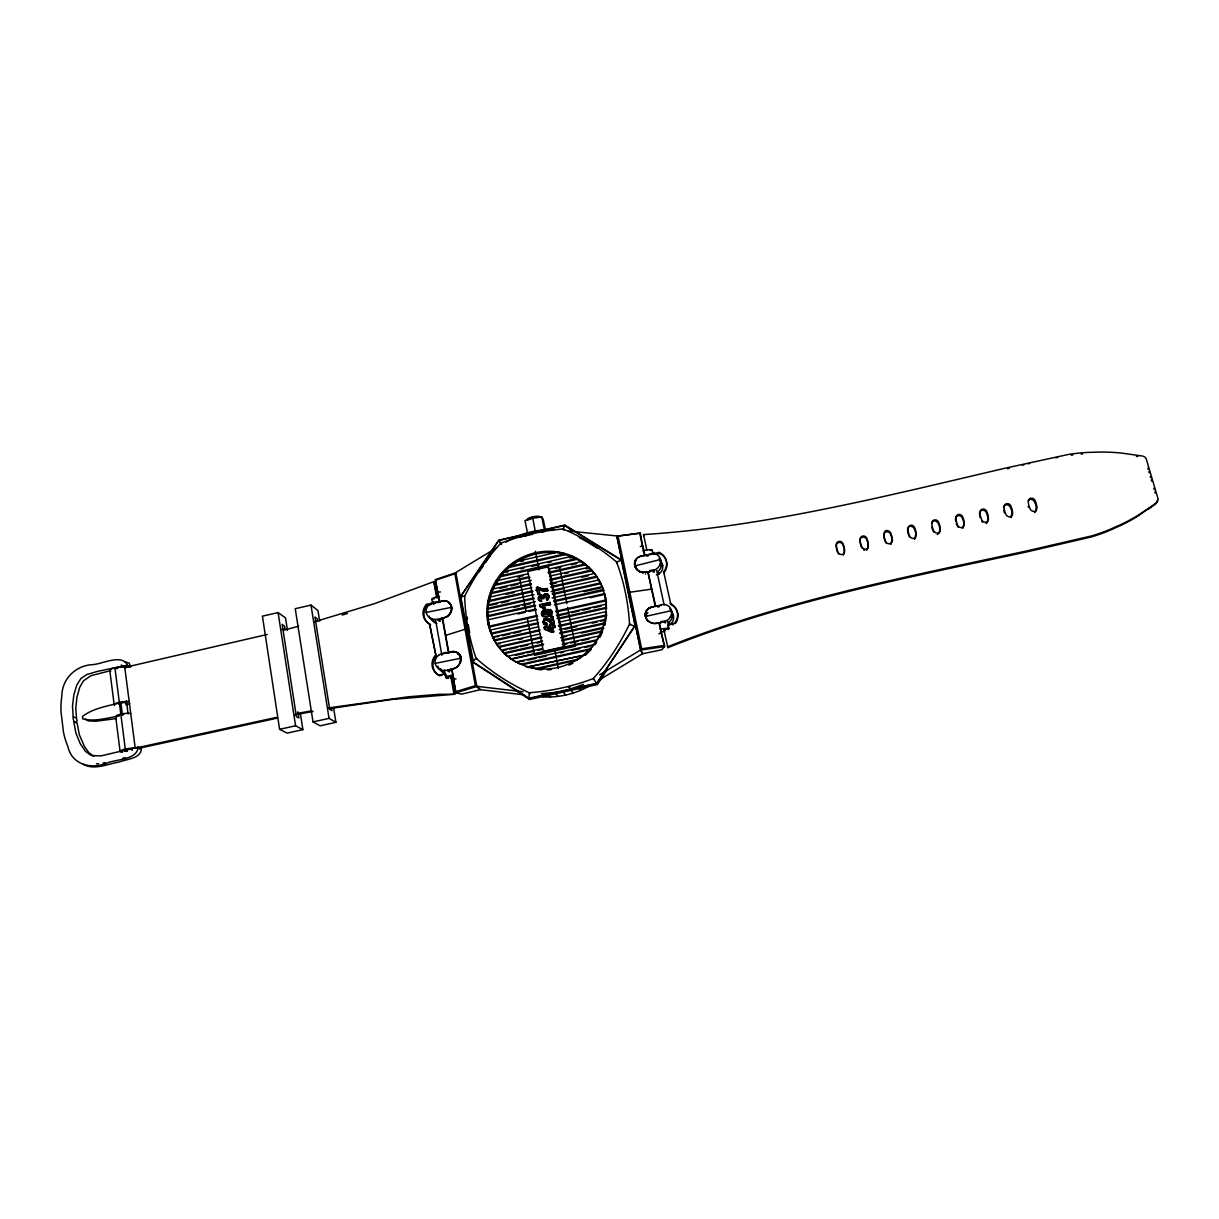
<?xml version="1.0" encoding="UTF-8"?>
<svg xmlns="http://www.w3.org/2000/svg" width="1219" height="1219" viewBox="0 0 1219 1219"><rect width="100%" height="100%" fill="white"/><g stroke="black" fill="none" stroke-linecap="round" stroke-linejoin="round"><path stroke-width="1.5" d="M547.56 594.369L544.756 594.156L542.897 596.121L544.756 593.76L547.986 594.643M534.212 598.712L487.95 609.134L488.072 607.672M558.881 626.414L606.452 615.763L606.331 611.603L558.668 622.284M487.95 609.134L487.661 605.02L533.983 594.567M844.295 552.71L844.371 550.104A14.43 13.82 -1.4 0 0 843.441 546.295C842.329 540.124 834.634 541.739 836.447 547.864A14.476 13.836 0.1 0 0 837.377 551.674L838.657 553.975M1003.877 507.668C1004.151 502.335 1010.368 504.864 1010.962 508.673A14.75 13.851 7.6 0 1 1011.999 512.498L1011.039 517.526M559.277 629.674L605.386 619.374L605.005 623.625L560.191 633.636M532.932 591.581L489.002 601.485L488.377 600.723L489.215 597.249L531.85 587.619M489.002 601.485L489.55 599.093M646.39 613.538L646.253 614.909M605.218 622.741L605.005 623.625M931.956 523.256C932.794 518.425 938.325 521.519 938.843 524.871A14.613 13.836 4.6 0 1 939.834 528.68L939.331 532.916L937.274 534.547M844.173 553.304L843.319 555.117M561.746 636.668L603.253 627.404L602.277 631.792L561.73 640.828M603.588 628.349L603.253 627.404M531.499 584.48L491.211 593.592L490.587 592.815L492.004 589.204L531.24 580.335M491.211 593.592L491.882 591.779M1035.739 511.31L1036.196 507.058A14.796 13.851 8.4 0 0 1035.144 503.249C1034.535 500.308 1029.628 496.788 1028.303 501.1M987.405 522.143L987.893 517.892A14.704 13.851 6.7 0 0 986.872 514.098C985.668 507.973 977.851 509.466 979.786 515.683A14.75 13.851 7.5 0 0 980.152 517.618M867.608 548.992L868.278 543.674A14.506 13.866 0.3 0 0 867.319 539.865C866.206 533.678 858.466 535.293 860.309 541.434A14.552 13.866 1.7 0 0 861.254 545.243C861.924 550.424 869.528 550.805 868.157 544.756A14.476 13.836 0.3 0 0 867.212 540.962C866.084 534.791 858.374 536.39 860.218 542.531A14.521 13.836 1.8 0 0 860.919 545.701M492.339 590.651L492.004 589.204M599.839 636.973L599.672 635.785L597.493 639.64L511.172 658.869L507.744 656.279L542.12 648.615M447.982 615.869L448.394 615.336A8.045 6.903 -73.3 0 0 449.232 614.528M529.991 577.425L494.823 585.379L494.213 584.602L496.392 580.823L528.315 573.707M494.823 585.379L496.712 582.072M488.926 602.003A60.173 57.933 -34.7 0 1 495.005 585.12L501.893 574.88A60.234 57.994 -34.7 0 1 515.165 562.949M642.657 546.676L640.371 533.008L616.89 536.177L640.767 650.123L642.535 653.734L661.871 649.757L664.584 646.527L661.384 633.575M635.008 625.484L596.701 683.295L528.924 698.258L472.637 661.688M515.652 690.259L529.777 699.432L597.371 684.529L606.971 670.054M473.642 662.953L460.66 596.243L498.769 540.154L564.793 525.069L621.263 559.917L621.873 561.441M479.143 571.955L480.728 569.623M481.52 568.465L483.09 566.134M485.467 562.645L487.844 559.14M488.636 557.982L490.206 555.651M641.636 648.904L640.783 650.093L664.584 646.527M1035.51 511.736L1034.672 512.62M962.858 528.315L964.183 522.143A14.689 13.881 5.7 0 0 963.178 518.334C961.989 512.193 954.172 513.717 956.092 519.919A14.735 13.881 6.6 0 0 957.098 523.743C957.784 528.802 965.539 529.396 963.833 523.301A14.658 13.851 5.7 0 0 962.827 519.492C961.639 513.351 953.837 514.875 955.772 521.077M617.21 536.177L640.188 533.236M890.982 544.436L892.003 539.408A14.521 13.836 1.9 0 0 891.043 535.613C889.9 529.457 882.16 531.027 884.019 537.183A14.552 13.836 3.2 0 0 884.979 540.992L885.253 541.602M867.379 549.419L866.541 550.302M499.79 575.947L503.188 571.909L571.985 556.291L577.105 559.353L500.384 576.755L499.79 575.947L576.648 558.515M500.384 576.755L502.914 573.692M503.127 573.448L503.188 571.909M551.506 614.772L548.276 616.433A17.386 16.7 -34.2 0 1 547.209 616.677A14.506 13.942 -34.3 0 1 546.523 616.799L543.384 616.631A3.124 3.002 -35.2 0 1 542.638 611.648L545.594 610.17A15.436 14.887 -35.6 0 1 547.331 609.805L550.5 609.972A3.169 3.063 -34.7 0 1 551.445 614.726M516.125 661.978L520.803 664.294L590.651 648.767L594.08 644.622L516.125 661.978L524.109 660.972M986.918 522.921L986.019 523.621M914.6 539.377L916.124 532.932A14.598 13.866 3.3 0 0 915.149 529.122C913.366 521.961 905.885 525.679 907.881 531.819A14.598 13.836 4.5 0 0 908.399 534.379M659.037 558.348L659.525 558.851A8.716 8.411 -21 0 1 659.083 570.385L659.098 570.34M542.379 611.298L545.045 609.942A15.481 14.933 -35.6 0 1 546.782 609.53L550.272 609.652A3.169 3.063 -34.7 0 1 551.232 614.406L548.382 616.022A16.716 16.06 -34.2 0 1 546.996 616.372L543.156 616.311A3.124 3.002 -35.1 0 1 542.409 611.328M669.475 621.736L670.039 621.218A8.792 8.548 -21 0 0 669.78 608.906M1148.664 508.353L1139.445 514.403A184.298 169.395 3.2 0 1 1135.803 516.627M1147.871 509.542L1155.627 503.935A8.198 7.543 12.4 0 0 1156.237 503.234L1156.572 502.746A8.213 7.558 12.3 0 0 1157.06 502.03L1157.532 501.283A4.846 4.465 12.5 0 0 1157.974 498.48L1146.287 459.091A4.739 4.358 10.5 0 0 1144.626 457.003L1143.544 456.409A8.152 7.482 10.5 0 0 1142.63 456.058L1121.495 453.072A190.057 177.669 18.2 0 0 1100.407 452.051L1087.318 452.447A191.459 179.071 18.2 0 0 1068.789 454.367L1004.273 468.401C885.299 496.194 765.867 526.684 643.525 534.592L646.908 550.394M649.361 608.113L648.798 608.403A8.183 7.68 37.1 0 0 647.838 609.058A7.969 7.466 37.1 0 0 647.121 619.892M598.956 680.217L642.535 653.734L640.615 649.94L616.738 535.933L568.938 531.057M497.23 547.407L455.83 572.519L476.827 686.495L480.332 689.68L524.277 694.86M599.657 674.823L640.615 649.94M515.393 562.797C527.035 555.163 541.282 551.354 555.178 552.832M505.946 542.165C520.284 533.328 537.305 529.031 554.112 529.64M590.103 685.52C575.932 693.885 559.247 697.771 542.836 696.933M433.796 603.679L434.909 603.207M527.69 534.501L535.278 531.194L544.543 530.89L541.754 516.826L532.566 517.374L524.993 520.665L527.903 534.821M568.938 665.132L572.869 663.258M541.373 693.641L562.949 691.752L583.474 684.347M437.438 597.828L433.812 581.646L375.086 603.451L314.304 621.873M1135.818 516.658A179.3 164.809 3.5 0 1 1121.328 524.322L1109.488 529.61A181.753 167.11 3.3 0 1 1091.95 535.842L1026.825 550.912C905.717 576.983 782.994 600.754 667.509 646.817L667.875 647.655C783.07 601.698 905.504 578.004 1026.322 552.009L1091.295 536.969A181.311 166.744 3.3 0 0 1108.802 530.783L1120.596 525.496A178.873 164.458 3.5 0 0 1135.057 517.831A183.856 169.03 3.2 0 0 1138.668 515.576L1156.724 502.487A4.83 4.449 12.5 0 0 1157.227 500.293M548.992 596.929C546.402 601.135 548.443 601.028 548.977 596.777M546.082 598.377C549.632 595.405 545.152 599.291 546.904 600.51M439.739 601.805L435.457 579.878M439.952 601.729L439.084 602.034M441.796 601.18L438.215 602.338M440.318 601.683L441.735 601.119A9.722 8.442 -73.6 0 1 445.697 600.845A8.64 7.543 -71 0 1 451.182 606.772M460.477 661.551A7.893 6.811 -75.7 0 0 455.997 651.997A8.122 7.009 -75.7 0 0 454.977 651.754A9.798 8.457 -75.8 0 0 450.954 651.982L447.327 653.064M449.125 652.546L450.39 652.119M646.512 555.209L650.245 553.944A9.066 8.365 -73 0 1 660.607 559.46M658.763 605.614L661.155 604.853M435.777 580.107L454.9 573.768A1.646 0.808 -56.2 0 1 456.028 572.656L435.29 579.634L439.358 602.079M658.29 605.782L657.361 606.087M122.753 758.34L125.069 757.608M442.939 618.094L444.752 617.545A9.706 8.335 -73.2 0 0 448.409 615.366M445.712 635.373L465.048 629.263M82.816 764.145C94.351 770.667 107.622 763.886 119.508 761.936C126.7 759.01 141.587 758.599 141.328 748.314L138.28 747.11L100.903 755.932L91.257 755.521L85.559 751.468L80.149 743.514L75.837 732.878L73.81 721.861L77.132 723.172L79.342 734.752L84.431 746.5L88.85 752.641L93.802 756.374M141.328 748.314L139.393 748.908M444.295 617.683L444.676 617.484A8.975 7.832 -71 0 0 451.441 606.712M450.619 652.058L450.878 651.891A9.798 8.563 -76.1 0 1 454.885 651.662M444.097 617.759L443.106 617.972M342.189 615.046L347.4 613.447M441.126 618.551L442.726 618.155M453.605 668.667L453.94 668.576A9.798 8.503 -73.5 0 0 457.613 666.503M649.971 571.482L653.765 570.355A9.356 8.304 -59.5 0 0 660.104 564.199M452.051 669.048L453.879 668.515A9.661 8.335 -75.7 0 0 460.051 662.877A7.954 6.857 -75.7 0 0 460.386 661.521M455.815 691.615L475.38 685.718L476.827 686.495L455.632 692.864L451.838 669.109L455.815 691.615A1.676 0.808 -53.5 0 0 455.464 692.514M453.407 668.652L452.645 668.957M450.283 669.551L451.38 669.231M660.896 622.604L664.721 621.522A9.889 8.883 -62.2 0 0 668.53 619.282A9.005 8.213 -66.2 0 0 671.075 615.351A8.579 7.923 -66.7 0 0 671.379 610.658A8.579 7.923 -67.2 0 0 669.216 606.681A9.417 8.746 -77.1 0 0 661.14 604.807M284.271 630.071L298.609 626.216M267.205 634.474L124.78 667.418L135.233 748.192A8.487 1.752 -8.9 0 1 135.949 748.329A8.487 1.722 -8.2 0 0 123.591 749.533A8.487 1.722 -8.2 0 0 122.464 752.291M1007.564 468.766L1009.362 468.325M1022.436 465.17L1023.914 464.82M1028.181 463.829L1029.537 463.51M137.046 747.765L276.225 717.427M138.616 748.359L277.49 718.082M520.223 537.03L524.322 536.086M525.694 535.781L532.551 534.212M542.165 532.017L544.908 531.393M629.644 592.282L651.662 589.127M287.471 630.391L285.536 617.926L278.1 612.593L262.42 616.159L279.593 729.328L287.12 733.122L302.876 729.632L300.377 713.511M319.668 621.157L317.961 610.567L310.982 605.112L295.242 608.692L313.024 721.907L320.094 725.823L335.911 722.318L333.61 708.01M514.997 561.852L557.342 552.222A60.356 58.085 -34.7 0 1 564.869 553.807L565.342 554.645L509.313 567.368L508.734 566.545A60.356 58.085 -34.7 0 1 514.997 561.852L515.561 562.675M520.833 561.487L523.484 560.877M508.734 566.545L564.869 553.807M505.215 572.381L508.064 571.741M520.909 568.831L523.774 568.176M531.621 566.393L539.042 564.702M548.078 562.66L550.942 562.005M569.593 557.784L573.631 557.647M548.108 566.881L563.909 646.786L565.128 648.478L549.388 568.923L548.108 566.881L527.842 571.467L543.369 651.357L544.695 653.034M281.559 629.507L285.017 628.714L284.637 626.2L282.168 624.463L296.415 716.665L298.868 718.006L297.893 711.774M548.489 569.136L581.615 561.517L585.501 564.854L548.489 573.235M517.344 576.998L522.89 575.749M555.407 568.374L560.74 567.17M571.391 564.763L576.724 563.544M547.194 614.178L543.445 614.406L547.407 614.498A14.049 13.5 -34.1 0 0 549.495 613.904L550.5 612.197L549.358 613.523A14.064 13.516 -34.1 0 1 547.179 614.147M110.426 670.679L91.09 675.646L83.395 680.888L79.646 687.531L76.934 697.298L75.776 708.285L76.507 718.128L73.201 716.802L72.485 706.228L73.856 694.739L76.812 684.956L80.911 678.495L86.732 674.579L97.49 671.379L127.066 665.254L130.616 666.732L129.275 663.166L124.902 661.719M494.213 584.602L528.193 576.907M548.062 572.412L585.059 564.031M429.758 623.976A12.998 12.342 -42.2 0 1 426.406 604.38L432.547 603.085L431.876 599.276L434.634 598.651M650.199 550.455L652.074 550.028L652.896 553.837A6.217 1.661 -12.1 0 1 653.064 553.959M549.403 576.221L588.853 567.292L591.946 570.812L549.815 580.335M499.912 588.335L507.211 586.689M510.852 585.867L518.151 584.206M565.037 573.6L568.069 572.915M586.248 568.801L589.463 568.283M652.896 553.837L659.083 552.436L659.464 553.487L655.35 554.416M426.498 604.456L427.397 605.371L431.023 604.548M433.431 603.999L433.415 601.546M490.587 592.815L531.484 583.581M550.394 579.299L591.52 570.004M549.937 583.535L594.476 573.463L596.975 577.12L551.232 587.436M426.193 612.426L451.579 607.321M506.175 594.323L509.451 593.577M511.081 593.211L514.357 592.464M538.95 589.63L539.819 594.019L537.975 594.43L536.467 587.528L537.853 587.223A12.967 12.434 -32.6 0 0 547.163 588.427M550.653 584.267L556.184 583.017M581.707 577.257L588.305 575.764M635.206 565.845L660.363 559.536L662.557 565.616A8.426 7.893 31.2 0 1 662.207 570.035A9.249 8.746 41.6 0 1 656.371 574.926M536.467 587.528L537.853 587.223M488.377 600.723L532.2 590.834M535.568 590.072L540.642 588.929M550.79 586.644L596.548 576.313L596.975 577.12M552.512 590.392L598.849 579.939L600.86 583.688L552.725 594.537M660.988 565.966L662.557 565.616M537.747 594.095L539.819 594.019M490.129 605.355L497.535 603.679M501.238 602.841L508.628 601.18M551.171 591.581L562.264 589.082M487.31 608.403L533.678 597.95M539.24 596.701L544.802 595.436M552.222 593.775L600.434 582.895L600.86 583.688M535.69 605.828L487.89 616.585L487.265 615.854L487.173 612.563L535.385 601.698M552.085 597.95L602.156 586.674L602.567 587.451M513.717 607.458L519.264 606.209M522.966 605.386L530.372 603.71M584.053 591.626L600.723 587.878M487.265 615.854L535.156 605.081M553.578 600.937L603.314 589.371M539.621 604.7L540.154 606.574L539.621 604.7L549.921 602.369L550.516 604.624L542.897 605.965L550.516 604.624M554.081 601.683L603.725 590.514L602.156 586.674M539.849 605.02L550.135 602.704M537.64 616.174L489.444 626.993L488.819 626.276L487.63 619.907L535.872 609.073M554.416 604.898L604.502 593.638L604.914 594.415M517.892 613.98L525.298 612.304M529 611.481L536.406 609.805M590.103 597.737L603.07 594.826M543.08 608.525L545.091 608.449L543.08 608.525A6.125 5.897 -35.6 0 0 541.785 607.123M488.819 626.276L537.107 615.443M548.245 612.944L551.963 612.106M555.681 611.268L605.813 600.007L606.224 600.769L556.184 612.014M538.097 623.549L491.653 633.971L489.931 630.193L537.945 619.42M549.723 619.557L550.836 620.486A4.266 4.114 -34.6 0 0 551.796 621.004L550.82 616.753L552.664 616.342L554.218 623.458A4.937 4.769 -34.7 0 1 551.841 623.138A16.319 15.725 -33.4 0 1 549.236 621.568M556.413 615.275L606.27 604.091L606.422 607.397L556.961 618.49M552.877 616.662L550.82 616.753M556.915 616.006L567.963 613.523M571.65 612.7L579.025 611.039M582.712 610.216L590.087 608.571M593.775 607.732L601.15 606.087M491.028 633.27L538.661 622.589M558.531 618.978L606.818 608.159M538.752 630.909L494.838 640.737L492.674 637.065L538.508 626.795M549.51 624.341L553.167 623.518M550.622 625.941C534.333 627.846 553.091 629.034 550.378 624.692L552.314 624.616M492.674 637.065L498.784 636.531M502.441 635.708L509.771 634.063M513.428 633.24L520.742 631.61M550.013 625.057L553.685 624.235M554.599 625.408L552.344 625.56L554.599 625.408L554.995 627.343L552.954 627.8L554.995 627.343M494.213 640.051L540.047 629.796M558.378 625.697L606.041 615.031M547.59 628.638L551.003 627.876L551.674 630.452L547.59 628.638L551.674 630.452M547.819 628.943L551.217 628.181M541.983 637.705L499.074 647.289L496.438 643.723L540.566 633.865M551.811 631.96L553.746 631.869L552.024 632.265L544.451 629.08L552.024 632.265M500.43 643.647L496.438 643.723M519.05 639.487L522.433 638.741M564.885 629.248L571.681 627.724M573.387 627.343L576.8 626.581M592.129 623.153L597.249 622.01M600.662 621.248L604.075 620.471M498.464 646.619L541.449 637.019M559.689 632.935L604.594 622.909M447.586 670.023L445.773 670.328A9.813 9.295 11.5 0 1 441.248 669.978A8.944 8.579 13.1 0 1 437.316 667.524A8.518 8.228 10.8 0 1 435.229 663.395L460.812 658.23M646.222 617.393L645.765 616.372L671.379 610.658L673.437 616.067A8.487 8.015 34.8 0 1 673.086 620.562A8.914 8.426 39.1 0 1 670.435 624.052M543.308 644.942L504.59 653.582L501.359 650.154L542.638 640.935M503.554 650.474L506.708 649.757M509.359 649.178L517.801 647.289M520.452 646.695L527.857 645.049M536.817 643.038L539.987 642.337M560.649 637.72L566.683 636.379M581.478 633.072L603.664 628.12M503.996 652.912L543.644 644.074M561.989 639.975L601.866 631.076M670.267 616.768L673.437 616.067A8.487 8.015 34.3 0 0 671.227 611.984M562.233 644.135L599.672 635.785M515.469 655.334L524.048 653.43M526.684 652.835L534.029 651.205M537.701 650.382L541.373 649.575M562.721 644.805L567.064 643.845M570.736 643.022L578.065 641.392M581.737 640.569L589.082 638.939M543.369 651.357L563.909 646.786M445.179 673.757L439.038 675.113L441.964 675.433M511.31 659.22L596.106 640.737M667.875 647.655L663.852 629.705L668.926 628.577L668.103 624.707L674.366 623.32A13.211 12.83 -20.9 0 0 670.282 603.42M444.417 674.884L445.636 674.61M672.218 624.768L673.467 624.494M444.539 670.206L445.864 677.612L450.832 676.499L451.7 677.261L454.748 694.266L392.259 699.416L329.206 708.666M527.812 660.149L536.101 658.306M538.935 657.666L546.341 656.02M560.405 652.896L563.65 652.165M571.757 650.367L575.002 649.651M576.633 649.285L579.878 648.554M584.754 647.472L589.63 646.39M446.703 675.875L447.129 678.282L447.982 678.084M450.558 677.52L451.7 677.261M665.102 630.406L663.852 629.705M668.591 629.629L668.103 625.941M522.814 664.614L591.093 649.437L590.651 648.767M579.97 656.127L527.964 666.915L585.486 654.908M536.101 669.246L577.334 660.088M279.593 729.328L295.577 725.777L302.876 729.632M313.024 721.907L329.054 718.357L335.911 722.318M119.371 715.949C107.44 717.839 94.777 722.029 82.785 718.844L82.496 716.467C93.36 707.98 107.912 706.182 120.849 702.494L122.479 715.294M103.051 763.064L105.367 762.591M294.907 714.761L313.085 711.454M1055.745 457.826L1057.742 457.445M297.177 713.435L311.896 710.784M658.991 622.939L664.492 646.268M447.845 669.978L449.872 669.642M126.075 667.448L130.616 666.732M658.062 623.183L660.485 622.696M116.384 718.555L95.798 721.267L88.149 720.886L85.406 719.088M328.063 707.98L407.954 696.841L439.267 694.266L454.748 694.266M647.838 571.848L655.792 606.437M657.696 623.229L656.965 623.29M647.396 572.001L649.559 571.574M647.152 572.031L645.567 572.199A9.798 9.127 33.7 0 1 641.042 571.924A8.122 7.558 33.7 0 1 639.884 571.528M647.091 571.97L646.085 572.122M440.729 618.642L436.646 619.298A9.737 9.112 10.9 0 1 432.151 618.932A8.655 8.213 12.4 0 1 426.162 612.441A8.655 8.32 15.1 0 1 429.576 604.517A9.737 9.447 20 0 1 433.72 602.902M648.081 620.928A9.752 9.143 37.1 0 0 656.477 623.397L657.102 623.336M652.942 606.803A9.889 9.28 37.3 0 0 648.767 608.357A9.889 9.341 36.9 0 1 652.927 606.772L655.7 606.331M663.669 645.506L641.682 648.828L618.17 536.65M652.912 606.696L653.674 606.59M642.352 555.834L646.1 555.3M433.72 602.933L436.052 602.628M446.916 653.155L445.91 653.293M642.611 555.803L643.602 555.605M656.95 606.178L655.959 606.3M437.819 602.415L436.813 602.552M660.561 605.477L661.323 605.401M445.392 653.354L442.802 653.704A9.798 9.584 22 0 0 438.581 655.273M655.197 606.392L647.99 571.894M665.452 621.98L665.117 622.025M649.666 554.63L651.053 554.538M654.542 570.888L654.115 570.934M542.546 598.3C546.767 599.931 540.672 596.121 542.775 598.636M541.617 599.306C539.209 598.27 543.857 602.384 539.651 600.662C536.07 598.681 540.566 593.211 542.348 595.588A2.468 2.377 -34.3 0 0 539.179 596.579M547.468 669.901L551.186 669.581M617.104 563.163L616.555 561.974A227.465 218.948 -51.8 0 0 563.178 528.985A229.263 224.494 -50.2 0 0 500.704 543.247A228.319 224.357 -24.1 0 0 464.652 596.335L460.66 596.243M96.499 763.795L98.617 763.703M537.35 669.368L541.724 669.841M523.058 691.752L476.675 686.297L480.332 689.68L461.742 694.114L455.632 692.864M1136.443 456.363L1137.784 456.561M453.239 679.516L454.001 679.684M121.199 664.995L125.603 667.54M434.604 621.34L433.949 621.126A8.655 8.228 -42.2 0 1 429.134 616.174M443.609 672.065L442.908 671.837A8.731 8.35 -45.8 0 1 437.941 666.183M437.606 592.525L438.383 592.769M641.103 571.909L641.834 572.214M460.203 663.349L460.066 663.288A7.984 6.994 -73.8 0 0 460.553 662.054M574.804 558.195L577.105 559.353M864.439 550.378L863.631 549.891M457.734 653.186L460.157 655.014M516.155 662.222L511.066 658.946M571.97 530.646L564.869 525.419L498.83 540.505L460.721 596.594L461.666 597.676M475.38 685.718L454.9 573.768M549.327 619.435L544.984 618.46L543.141 621.827M548.992 621.294L548.139 620.73A12.297 11.855 -36.9 0 0 547.118 620.105A1.752 1.691 -35.6 0 0 544.482 621.461A1.752 1.691 -35.6 0 0 546.706 623.275M549.114 619.115L550.622 620.181A4.266 4.114 -34.6 0 0 551.582 620.7L551.811 620.989M547.621 594.217L548.87 595.786M585.501 564.854L581.615 561.517M547.895 594.43L549.159 596.777M544.101 624.037L543.049 622.223M504.59 653.582L504.087 653.079A60.234 57.994 -34.7 0 0 507.47 656.203A60.173 57.933 -34.7 0 1 504.163 653.155M476.964 659.129L476.035 658.199A225.652 218.201 -17 0 1 464.652 596.335M466.313 629.126L467.227 630.071M591.139 569.959L591.946 570.812M529.777 699.432L472.713 662.039L476.035 658.199A221.721 211.146 -22.1 0 0 529.244 692.742L530.036 693.565M449.278 603.009L449.156 602.887A7.908 6.903 -71.8 0 1 449.948 603.573A7.878 6.765 -73.3 0 0 449.003 602.719M547.544 693.702L550.485 697.024M488.133 623.122L489.962 628.928A60.234 57.994 -34.7 0 0 500.217 648.752A60.173 57.933 -34.7 0 1 497.611 645.247M555.285 693.078L558.119 696.399M487.173 612.563L487.89 616.585L487.798 613.294M982.544 522.265L981.767 521.275M562.949 691.752L565.707 695.089M570.477 689.725L573.174 693.093M496.392 580.823L497.002 581.615M577.821 687.028L580.427 690.411M499.074 647.289L497.916 645.689M546.798 624.936L546.386 622.635L546.798 624.936A3.367 3.246 -35.6 0 1 544.268 624.433L543.491 623.153M596.213 576.038L596.472 576.404A60.401 58.131 -34.7 0 1 549.708 668.804A60.401 58.131 -34.7 0 1 493.405 585.333A60.401 58.131 -34.7 0 1 596.624 576.343M958.104 527.187L957.372 526.09M550.378 624.692L550.836 626.246M593.897 679.455L593.272 678.572A219.191 206.864 -29.6 0 1 529.259 692.742L529 698.609L596.777 683.661L635.084 625.835L621.263 559.917M597.371 684.529L593.272 678.572A219.801 207.215 -37.7 0 0 629.507 623.96A223.336 211.999 -45.6 0 0 616.57 561.974L621.34 560.252L564.869 525.419L563.178 529L563.864 530.265M554.218 623.458L552.664 616.342M886.274 543.293L885.573 542.211M499.683 541.724L498.83 540.505L501.558 544.482M547.803 590.849L547.209 588.594L547.803 590.849A14.095 13.516 -32.5 0 1 538.996 589.569M524.216 533.739L525.77 536.192M933.739 532.048L933.068 530.874M862.077 548.123L861.147 546.341M540.428 531.149L540.992 532.093M557.342 552.222L557.845 553.076M541.754 516.826L543.324 519.553L545.396 530.036M571.985 556.291L572.458 557.129M494.838 640.737L494.335 639.807M604.502 593.638L605.66 597.569M588.853 567.292L589.28 568.115M594.476 573.463L594.902 574.286M909.45 536.848L908.856 535.629M598.849 579.939L599.26 580.747M603.314 589.737L603.725 590.514M630.01 624.981L629.492 623.96L635.571 626.856L634.992 624.098M646.283 615.031L646.695 615.961M635.358 566.226L636.394 568.663L636.135 567.673A8.701 8.381 -22 0 1 636.059 566.241M491.653 633.971L491.013 632.234M643.525 534.592L643.937 535.69M670.42 603.131L670.77 604.075L663.73 572.122L664.096 573.143M548.718 595.619L549.19 596.944M543.369 622.848L543.796 618.749L547.925 618.414A10.072 9.706 -36.4 0 1 549.099 619.13M1147.81 468.111L1148.161 469.285M1148.862 471.662L1149.212 472.85M1150.264 476.416L1150.614 477.604M1151.315 479.981L1151.665 481.17M1153.784 488.316L1154.149 489.505M1154.85 491.897L1155.201 493.086M543.278 622.543L542.943 621.705M489.215 626.002L489.444 626.993L488.499 622.239M656.721 570.522L664.126 605.02M667.631 621.37L668.408 624.997M659.327 623L661.46 633.011A8.396 1.859 -12 0 0 658.869 633.819M635.724 560.755L635.693 560.618A8.076 7.497 30.1 0 0 640.539 571.955A7.939 7.375 29.9 0 0 641.986 572.351M644.958 555.574L642.855 545.762A8.289 2.255 -12.1 0 0 640.31 546.615M639.838 533.724L644.501 555.574M646.07 612.365L646.649 615.138M628.974 595.344L629.553 598.072M631.549 607.641L632.128 610.369M633.85 618.597L634.429 621.355M488.956 624.814L488.042 618.642A60.234 57.994 -34.7 0 1 495.005 585.059M559.856 568.481L566.865 603.649M567.612 607.336L575.368 646.192L534.486 655.304L527.355 618.307M549.921 602.369L550.302 604.304M554.386 625.103L554.767 627.038M532.566 517.374L535.278 531.194M552.1 624.296L552.557 625.865M552.725 627.495L553.746 631.869M551.003 627.876L551.445 630.147M535.385 551.232L539.027 569.837M554.721 649.849L558.378 668.469M536.695 587.863L537.975 594.43M544.116 627.389L544.664 629.385M519.507 577.623L525.922 610.917M442.619 618.185L448.821 652.653M442.284 618.338L448.485 652.82M433.812 581.646L436.737 597.919M450.832 676.499L453.895 693.55M435.564 620.014L441.872 655.334M605.249 596.807L605.813 600.007M605.965 599.154L606.224 600.769M317.671 621.324L317.26 618.81L314.944 617.043L329.694 709.275L331.979 710.647L331.568 708.056M310.982 605.112L329.054 718.357M278.1 612.593L295.577 725.777M488.042 618.642L488.773 623.823M127.553 665.178C121.458 653.354 102.411 664.294 91.943 664.675C75.288 665.787 62.017 679.105 61.819 696.049A85.178 77.574 -55.1 0 0 61.011 711.698L63.464 732.101A85.482 77.879 -55.4 0 0 67.929 746.714C72.043 765.136 91.867 769.585 107.302 762.942C117.039 758.995 136.711 760.123 138.28 747.11M126.41 700.834L128.102 713.984M114.921 667.86L125.298 749.091M109.801 670.45L114.175 704.719M115.668 716.589L120.087 751.453M76.538 718.54C78.839 724.817 72.287 722.608 73.216 717.077M570.37 686.937A218.612 206.377 -29.6 0 1 568.374 687.44M469.696 632.509A225.027 217.652 -16.9 0 1 468.279 624.768M467.41 618.947A225.027 217.652 -16.9 0 1 467.151 616.997M579.223 537.564A226.841 218.384 -51.9 0 1 597.173 548.2M597.234 577.486A60.234 57.994 -34.7 0 1 602.536 587.39M605.995 599.291A60.234 57.994 -34.7 0 1 606.483 602.78M606.498 615.321A60.234 57.994 -34.7 0 1 604.502 625.454A60.325 58.07 -34.7 0 0 605.264 622.574M596.731 642.184A60.234 57.994 -34.7 0 1 594.933 644.744M590.971 649.575A60.234 57.994 -34.7 0 1 585.105 655.228M528.619 667.585A60.234 57.994 -34.7 0 1 525.755 666.671M559.491 553.335A60.234 57.994 -34.7 0 1 593.729 572.854M585.211 564.549A60.325 58.07 -34.7 0 1 593.729 572.778M585.029 654.237A60.356 58.085 -34.7 0 1 578.675 659.037L535.568 668.606A60.356 58.085 -34.7 0 1 527.964 666.915M547.392 588.762A12.952 12.419 -32.6 0 1 538.128 587.497M547.575 590.529A14.11 13.516 -32.5 0 1 538.768 589.234M541.891 601.5A3.444 3.307 -34.2 0 1 538.95 596.457M540.169 606.529A5.028 4.83 -35.5 0 1 543.232 608.89M543.125 606.285A7.07 6.796 -35.5 0 1 545.091 608.449M542.897 605.965A7.07 6.811 -35.5 0 1 544.863 608.129M539.926 606.239A3.84 3.687 -35.3 0 1 541.8 607.108M547.133 620.319A9.584 9.249 -36.5 0 1 548.352 621.05M553.898 623.595A10.087 9.722 -34.1 0 1 549.129 621.157M546.478 622.955A1.752 1.691 -35.6 0 1 544.268 621.096A1.752 1.691 -35.6 0 1 547.041 619.983M546.554 624.555A3.367 3.246 -35.6 0 1 544.055 624.113M438.992 675.219A13.119 12.525 -45.8 0 1 435.335 655.365M430.657 624.859A12.967 12.327 -42.2 0 1 427.32 605.31M439.891 675.981A13.089 12.51 -45.8 0 1 436.234 656.172M110.777 671.258A8.381 2.057 -7.4 0 1 114.571 667.936A8.381 2.057 -7.4 0 1 125.816 667.646M124.78 667.418A8.381 2.027 -6.8 0 1 125.77 667.738M129.823 703.683A8.426 1.92 -7.8 0 1 126.166 704.963M114.373 705.176A8.426 1.92 -7.8 0 1 119.035 702.388A8.426 1.92 -7.8 0 1 129.214 701.687M132.277 750.127A4.251 0.853 -8.2 0 1 131.972 750.279M127.431 751.254A4.251 0.853 -8.2 0 1 125.222 750.173A4.251 0.853 -8.2 0 1 132.231 749.35M116.521 668.621A4.19 1.021 -7.4 0 1 117.725 668.408M116.43 717.244A8.442 1.859 -7.9 0 1 119.752 714.395A8.442 1.859 -7.9 0 1 130.738 713.45M121.9 714.928A4.221 0.929 -7.9 0 1 123.698 714.563M118.456 704.018A4.221 0.96 -7.8 0 1 124.46 702.601A4.221 0.96 -7.8 0 1 125.603 703.957M453.834 677.596A6.247 1.387 -10.4 0 1 450.421 678.206M448.059 678.343A6.247 1.387 -10.4 0 1 447.129 678.282M445.864 677.612A6.247 1.387 -10.4 0 1 453.026 675.021M431.876 599.276A6.171 1.646 -10.1 0 1 439.51 596.441M433.842 603.923A6.171 1.63 -10.1 0 1 432.699 603.451M445.727 674.275A6.247 1.387 -10.3 0 1 445.316 674.061M445.621 674A8.838 7.71 -77.4 0 1 442.39 671.959A8.411 7.36 -74.5 0 1 440.623 668.591M449.506 671.898A7.893 0.96 17 0 1 448.79 671.654M435.198 663.41A8.716 8.457 16.2 0 1 438.627 655.334M457.521 666.382A8.716 7.649 -73.6 0 0 460.432 657.757A8.518 7.482 -73.6 0 0 458.405 653.795M450.116 669.307A8.289 2.865 -8.5 0 1 451.396 669.079M449.171 670.816A8.304 1.036 -14.9 0 1 450.771 670.343M454.87 651.708A8.929 7.817 -74.4 0 1 458.435 653.765M447.647 653.277A8.274 0.884 -12 0 1 448.531 653.079M442.268 653.643A8.289 2.712 -5.5 0 1 446.002 652.409M448.546 671.349A7.923 0.945 17.5 0 1 447.678 671.029M436.844 623.579A8.533 7.405 -74.9 0 1 431.739 618.536M440.288 621.294A7.847 1.158 17.2 0 1 439.236 620.928M438.49 602.552A8.198 1.128 -11.9 0 1 439.419 602.354M433.37 602.887A8.228 2.926 -5.3 0 1 436.996 601.668M440.973 618.323A8.228 3.078 -8.3 0 1 442.238 618.094M439.785 619.877A8.243 1.28 -14.8 0 1 441.522 619.359M439.373 620.745A7.878 1.143 17.8 0 1 437.667 620.06M437.606 592.297A8.228 2.209 -10.1 0 1 440.409 591.931M453.239 679.318A8.335 1.813 -10.4 0 1 456.074 678.922M460.934 656.63A8.838 8.548 13.1 0 1 461.437 656.934M441.811 601.211A9.584 8.213 -73.3 0 1 449.125 602.552M446.962 616.738A16.822 3.672 -23.1 0 1 447.388 616.707M449.11 615.168A7.863 6.75 -70.4 0 1 447.998 616.083M457.734 654.054A8.716 8.335 -45.3 0 1 461.407 656.828M453.011 651.906A16.898 3.672 7.1 0 1 453.453 652.089M454.458 651.815A7.939 6.933 -77.3 0 1 460.508 661.887M450.009 603.512A8 6.857 -70.5 0 1 449.049 615.107M449.948 603.466A7.832 6.72 -73.3 0 1 449.217 614.498M660.149 561.395A8.96 8.183 27.7 0 1 662.801 565.57M657.955 571.33A7.893 4.815 6 0 1 659.189 574.073M670.465 624.098A9.782 9.31 45.7 0 1 669.292 624.814M668.865 622.284A7.969 4.663 5.7 0 1 670.13 624.646M656.432 623.275A9.127 8.64 32.8 0 1 645.43 616.448M645.75 616.372A8.579 8.122 32.8 0 1 646.131 611.831A9.005 8.518 34.3 0 1 648.843 608.327M659.555 623.214A8.35 2.423 -12.7 0 1 660.591 622.939M660.607 621.675A8.365 2.865 -11.1 0 1 665.208 621.187M655.334 606.254A8.32 1.448 -11.3 0 1 656.767 605.934M657.65 607.016A8.335 0.99 -12.8 0 1 659.311 606.666M664.477 622.65A8 1.676 0.8 0 1 665.772 622.772M634.627 565.311A9.051 8.503 29.4 0 1 642.093 555.925A9.661 9.005 33.8 0 0 635.282 560.466M637.141 569.38A8.503 8 29.3 0 1 634.962 565.281M645.567 572.199A9.341 8.746 30 0 1 636.988 569.517M648.63 572.092A8.274 2.636 -12.8 0 1 649.666 571.818M642.779 572.595A16.944 3.017 0.2 0 1 643.083 572.473M645.659 573.768A3.825 1.036 14.7 0 1 645.43 574.027M642.901 573.25A8 1.646 16.8 0 1 642.703 573.052M635.465 560.557A7.954 7.405 33.7 0 0 634.916 561.715A7.893 7.36 33.7 0 0 639.899 571.498M636.181 568.603A7.954 7.664 -6.6 0 1 636.379 566.226M640.432 571.94A5.729 1.691 12.6 0 1 639.274 571.467M648.508 621.233A8.061 7.604 33.4 0 1 647.518 620.334M648.203 620.791A8.015 7.512 37.1 0 1 647.198 619.831M647.502 613.325A6.171 3.444 -52.6 0 1 647.807 612.532M650.123 608.311A17.02 4.785 -29.5 0 1 650.397 607.854M649.575 608.174A8 7.573 38.5 0 0 648.325 608.921A8.137 7.695 38.6 0 0 647.457 620.395M646.771 556.138A8.274 1.234 -12.9 0 1 648.615 555.757M644.561 555.392A8.259 1.691 -11.4 0 1 645.933 555.056M649.712 570.568A8.304 3.078 -11.2 0 1 654.115 570.111M653.826 552.344A7.908 5.074 -28.5 0 1 654.207 552.695M653.094 571.94A7.939 1.432 0.7 0 1 654.42 572.031M660.363 559.551A8.518 7.786 -63.4 0 1 660.058 564.184M529.244 519.065A4.983 1.493 -11.1 0 1 530.966 518.014M532.657 517.45A4.983 1.493 -11.1 0 1 538.646 517.481M527.217 520.284A6.933 2.088 -11.1 0 1 533.236 516.704A6.933 2.088 -11.1 0 1 540.703 517.481M528.558 519.904A6.933 2.072 -11.1 0 1 537.823 517.664M540.779 531.728A6.948 2.027 -11.1 0 1 542.455 531.926M664.827 631.259A6.293 1.417 -12 0 1 660.226 632.082M660.317 629.492A6.293 1.417 -12 0 1 668.926 628.577M643.007 550.973A6.217 1.676 -12.1 0 1 652.074 550.028M668.103 624.707A6.293 1.417 -12 0 1 668.393 625.317M659.129 552.344A13.104 12.632 -20.9 0 1 663.502 571.94M659.509 553.396A13.074 12.601 -20.9 0 1 663.867 572.945M670.633 604.365A13.18 12.815 -20.8 0 1 675.356 623.595M1071.272 455.22A190.987 178.66 18.3 0 1 1072.766 455.022M1081.207 454.123A190.987 178.66 18.3 0 1 1082.563 454.017M1028.592 507.409A14.841 13.851 9 0 1 1028.257 506.159M1004.426 512.833A14.796 13.851 8.3 0 1 1003.862 510.273M932.535 529.64A14.658 13.851 5.6 0 1 931.88 527.111M956.778 524.886A14.704 13.851 6.6 0 1 956.306 523.621M540.017 598.087C540.703 599.169 542.943 595.131 540.017 597.98M543.034 613.584L543.476 614.544L544.405 612.715A14.11 13.607 -35.8 0 1 546.478 612.136L550.47 612.167L546.249 611.786A14.125 13.622 -35.8 0 0 544.162 612.365L543.049 613.507M543.933 597.097C545.213 596.761 550.287 594.659 543.933 597.036M1036.805 507.211C1037.704 513.214 1030.39 512.407 1029.583 507.47A14.887 13.881 9 0 1 1028.531 503.66C1026.535 497.398 1034.413 495.935 1035.662 502.06A14.841 13.881 8.4 0 1 1036.714 505.87L1036.805 507.211M1012.532 512.65C1013.416 518.654 1006.132 517.862 1005.34 512.909A14.826 13.881 8.3 0 1 1004.304 509.1C1002.338 502.853 1010.201 501.375 1011.42 507.5A14.796 13.881 7.6 0 1 1012.456 511.31L1012.532 512.65M988.365 518.075C989.234 524.063 981.981 523.286 981.188 518.334A14.78 13.881 7.5 0 1 980.167 514.509C978.217 508.293 986.064 506.784 987.268 512.925A14.735 13.881 6.7 0 1 988.289 516.734L988.365 518.075M940.184 528.894C941.038 534.836 933.815 534.105 933.053 529.137A14.689 13.881 5.5 0 1 932.063 525.313C930.158 519.126 937.96 517.587 939.133 523.728A14.643 13.866 4.6 0 1 940.123 527.553L940.184 528.894M908.064 528.711L908.094 530.707A14.643 13.866 4.4 0 0 909.069 534.516C909.74 539.636 917.45 540.124 915.896 534.059A14.567 13.836 3.3 0 0 914.92 530.25C914.433 526.837 908.749 523.804 908.064 528.711M884.156 534.09L884.171 536.07A14.598 13.866 3.1 0 0 885.131 539.895C886.274 546.082 894.045 544.497 892.171 538.31A14.552 13.866 1.9 0 0 891.211 534.501C890.617 530.097 883.897 528.437 884.156 534.09M844.477 550.363C845.27 556.26 838.108 555.605 837.423 550.592A14.506 13.866 0.1 0 1 836.493 546.782C834.665 540.657 842.39 539.027 843.502 545.213A14.476 13.851 -1.5 0 1 844.432 549.022L844.477 550.363M436.006 655.974L429.621 624.25L436.006 655.974M599.916 636.821A60.234 57.994 -34.7 0 0 601.927 632.631A60.325 58.07 -34.7 0 1 599.916 636.821"/></g></svg>
